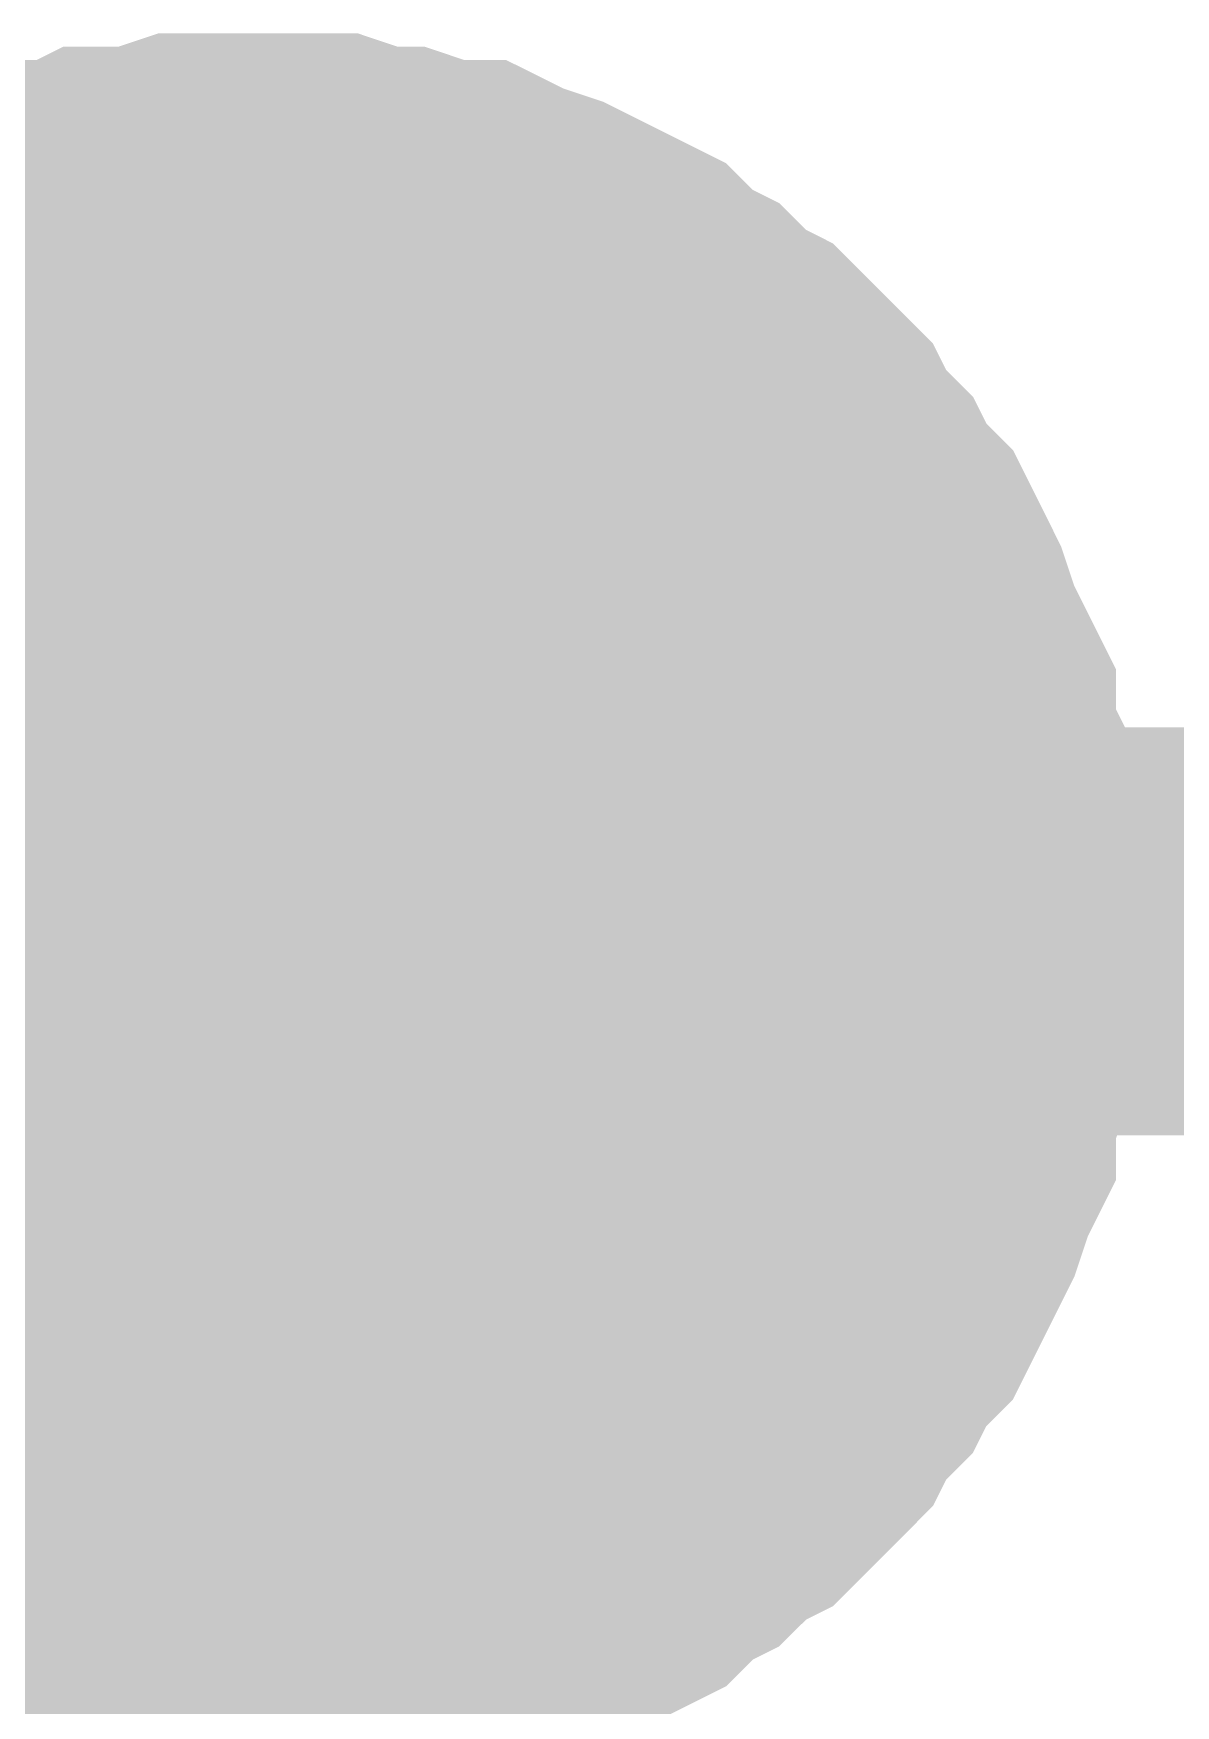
# Model space of a CAD drawing. Header units: inches. Extents: x 0 to 16.9, y 0 to 11.7.
# Drawn here: x 9.59983 to 9.63284, y 8.91978 to 8.96813 of the extents above; entities that cross this region are included whole.
import ezdxf

# ---------------------------------------------------------------- set-up
doc = ezdxf.new("R2010")
doc.units = ezdxf.units.IN
doc.header["$MEASUREMENT"] = 0
doc.layers.add('Sheet', color=255, linetype='Continuous')

msp = doc.modelspace()

# ---------------------------------------------------------------- linework, layer by layer
at = {"layer": 'Sheet'}
for points in [[(9.593591, 8.957596, 0.0118, 0.0118, 0), (9.594363, 8.958368, 0.0118, 0.0118, 0), (9.595134, 8.958753, 0.0118, 0.0118, 0), (9.595906, 8.959525, 0.0118, 0.0118, 0), (9.596677, 8.959911, 0.0118, 0.0118, 0), (9.597449, 8.960297, 0.0118, 0.0118, 0), (9.598606, 8.960683, 0.0118, 0.0118, 0), (9.599378, 8.961069, 0.0118, 0.0118, 0), (9.600149, 8.961454, 0.0118, 0.0118, 0), (9.601306, 8.961454, 0.0118, 0.0118, 0), (9.602078, 8.96184, 0.0118, 0.0118, 0), (9.603235, 8.96184, 0.0118, 0.0118, 0), (9.604392, 8.962226, 0.0118, 0.0118, 0), (9.605164, 8.962226, 0.0118, 0.0118, 0), (9.606321, 8.962226, 0.0118, 0.0118, 0)], [(9.593591, 8.957596, 0.0118, 0.0118, 0), (9.594363, 8.958368, 0.0118, 0.0118, 0), (9.595134, 8.958753, 0.0118, 0.0118, 0), (9.595906, 8.959525, 0.0118, 0.0118, 0), (9.596677, 8.959911, 0.0118, 0.0118, 0), (9.597449, 8.960297, 0.0118, 0.0118, 0), (9.598606, 8.960683, 0.0118, 0.0118, 0), (9.599378, 8.961069, 0.0118, 0.0118, 0), (9.600149, 8.961454, 0.0118, 0.0118, 0), (9.601306, 8.961454, 0.0118, 0.0118, 0), (9.602078, 8.96184, 0.0118, 0.0118, 0), (9.603235, 8.96184, 0.0118, 0.0118, 0), (9.604392, 8.962226, 0.0118, 0.0118, 0), (9.605164, 8.962226, 0.0118, 0.0118, 0), (9.606321, 8.962226, 0.0118, 0.0118, 0)], [(9.593591, 8.957596, 0.0118, 0.0118, 0), (9.594363, 8.958368, 0.0118, 0.0118, 0), (9.595134, 8.958753, 0.0118, 0.0118, 0), (9.595906, 8.959525, 0.0118, 0.0118, 0), (9.596677, 8.959911, 0.0118, 0.0118, 0), (9.597449, 8.960297, 0.0118, 0.0118, 0), (9.598606, 8.960683, 0.0118, 0.0118, 0), (9.599378, 8.961069, 0.0118, 0.0118, 0), (9.600149, 8.961454, 0.0118, 0.0118, 0), (9.601306, 8.961454, 0.0118, 0.0118, 0), (9.602078, 8.96184, 0.0118, 0.0118, 0), (9.603235, 8.96184, 0.0118, 0.0118, 0), (9.604392, 8.962226, 0.0118, 0.0118, 0), (9.605164, 8.962226, 0.0118, 0.0118, 0), (9.606321, 8.962226, 0.0118, 0.0118, 0)], [(9.593591, 8.957596, 0.0118, 0.0118, 0), (9.594363, 8.958368, 0.0118, 0.0118, 0), (9.595134, 8.958753, 0.0118, 0.0118, 0), (9.595906, 8.959525, 0.0118, 0.0118, 0), (9.596677, 8.959911, 0.0118, 0.0118, 0), (9.597449, 8.960297, 0.0118, 0.0118, 0), (9.598606, 8.960683, 0.0118, 0.0118, 0), (9.599378, 8.961069, 0.0118, 0.0118, 0), (9.600149, 8.961454, 0.0118, 0.0118, 0), (9.601306, 8.961454, 0.0118, 0.0118, 0), (9.602078, 8.96184, 0.0118, 0.0118, 0), (9.603235, 8.96184, 0.0118, 0.0118, 0), (9.604392, 8.962226, 0.0118, 0.0118, 0), (9.605164, 8.962226, 0.0118, 0.0118, 0), (9.606321, 8.962226, 0.0118, 0.0118, 0)], [(9.606321, 8.962226, 0.0118, 0.0118, 0), (9.606321, 8.962226, 0.0118, 0.0118, 0)], [(9.606321, 8.962226, 0.0118, 0.0118, 0), (9.607479, 8.962226, 0.0118, 0.0118, 0), (9.60825, 8.962226, 0.0118, 0.0118, 0), (9.609407, 8.96184, 0.0118, 0.0118, 0), (9.610179, 8.96184, 0.0118, 0.0118, 0), (9.611336, 8.961454, 0.0118, 0.0118, 0), (9.612108, 8.961454, 0.0118, 0.0118, 0), (9.612879, 8.961069, 0.0118, 0.0118, 0), (9.614037, 8.960683, 0.0118, 0.0118, 0), (9.614808, 8.960297, 0.0118, 0.0118, 0), (9.61558, 8.959911, 0.0118, 0.0118, 0), (9.616351, 8.959525, 0.0118, 0.0118, 0), (9.617123, 8.958753, 0.0118, 0.0118, 0), (9.617894, 8.958368, 0.0118, 0.0118, 0), (9.618666, 8.957596, 0.0118, 0.0118, 0), (9.619437, 8.95721, 0.0118, 0.0118, 0), (9.620209, 8.956438, 0.0118, 0.0118, 0), (9.62098, 8.955667, 0.0118, 0.0118, 0), (9.621366, 8.954895, 0.0118, 0.0118, 0), (9.622138, 8.954123, 0.0118, 0.0118, 0), (9.622523, 8.953351, 0.0118, 0.0118, 0), (9.623295, 8.95258, 0.0118, 0.0118, 0), (9.623681, 8.951808, 0.0118, 0.0118, 0), (9.624066, 8.951036, 0.0118, 0.0118, 0), (9.624452, 8.949879, 0.0118, 0.0118, 0), (9.624838, 8.949107, 0.0118, 0.0118, 0), (9.625224, 8.948335, 0.0118, 0.0118, 0), (9.625224, 8.947178, 0.0118, 0.0118, 0), (9.62561, 8.946406, 0.0118, 0.0118, 0), (9.62561, 8.945249, 0.0118, 0.0118, 0), (9.625995, 8.944091, 0.0118, 0.0118, 0), (9.625995, 8.943319, 0.0118, 0.0118, 0), (9.625995, 8.942162, 0.0118, 0.0118, 0)], [(9.606321, 8.962226, 0.0118, 0.0118, 0), (9.606321, 8.962226, 0.0118, 0.0118, 0)], [(9.606321, 8.962226, 0.0118, 0.0118, 0), (9.607479, 8.962226, 0.0118, 0.0118, 0), (9.60825, 8.962226, 0.0118, 0.0118, 0), (9.609407, 8.96184, 0.0118, 0.0118, 0), (9.610179, 8.96184, 0.0118, 0.0118, 0), (9.611336, 8.961454, 0.0118, 0.0118, 0), (9.612108, 8.961454, 0.0118, 0.0118, 0), (9.612879, 8.961069, 0.0118, 0.0118, 0), (9.614037, 8.960683, 0.0118, 0.0118, 0), (9.614808, 8.960297, 0.0118, 0.0118, 0), (9.61558, 8.959911, 0.0118, 0.0118, 0), (9.616351, 8.959525, 0.0118, 0.0118, 0), (9.617123, 8.958753, 0.0118, 0.0118, 0), (9.617894, 8.958368, 0.0118, 0.0118, 0), (9.618666, 8.957596, 0.0118, 0.0118, 0), (9.619437, 8.95721, 0.0118, 0.0118, 0), (9.620209, 8.956438, 0.0118, 0.0118, 0), (9.62098, 8.955667, 0.0118, 0.0118, 0), (9.621366, 8.954895, 0.0118, 0.0118, 0), (9.622138, 8.954123, 0.0118, 0.0118, 0), (9.622523, 8.953351, 0.0118, 0.0118, 0), (9.623295, 8.95258, 0.0118, 0.0118, 0), (9.623681, 8.951808, 0.0118, 0.0118, 0), (9.624066, 8.951036, 0.0118, 0.0118, 0), (9.624452, 8.949879, 0.0118, 0.0118, 0), (9.624838, 8.949107, 0.0118, 0.0118, 0), (9.625224, 8.948335, 0.0118, 0.0118, 0), (9.625224, 8.947178, 0.0118, 0.0118, 0), (9.62561, 8.946406, 0.0118, 0.0118, 0), (9.62561, 8.945249, 0.0118, 0.0118, 0), (9.625995, 8.944091, 0.0118, 0.0118, 0), (9.625995, 8.943319, 0.0118, 0.0118, 0), (9.625995, 8.942162, 0.0118, 0.0118, 0)], [(9.606321, 8.962226, 0.0118, 0.0118, 0), (9.606321, 8.962226, 0.0118, 0.0118, 0)], [(9.606321, 8.962226, 0.0118, 0.0118, 0), (9.607479, 8.962226, 0.0118, 0.0118, 0), (9.60825, 8.962226, 0.0118, 0.0118, 0), (9.609407, 8.96184, 0.0118, 0.0118, 0), (9.610179, 8.96184, 0.0118, 0.0118, 0), (9.611336, 8.961454, 0.0118, 0.0118, 0), (9.612108, 8.961454, 0.0118, 0.0118, 0), (9.612879, 8.961069, 0.0118, 0.0118, 0), (9.614037, 8.960683, 0.0118, 0.0118, 0), (9.614808, 8.960297, 0.0118, 0.0118, 0), (9.61558, 8.959911, 0.0118, 0.0118, 0), (9.616351, 8.959525, 0.0118, 0.0118, 0), (9.617123, 8.958753, 0.0118, 0.0118, 0), (9.617894, 8.958368, 0.0118, 0.0118, 0), (9.618666, 8.957596, 0.0118, 0.0118, 0), (9.619437, 8.95721, 0.0118, 0.0118, 0), (9.620209, 8.956438, 0.0118, 0.0118, 0), (9.62098, 8.955667, 0.0118, 0.0118, 0), (9.621366, 8.954895, 0.0118, 0.0118, 0), (9.622138, 8.954123, 0.0118, 0.0118, 0), (9.622523, 8.953351, 0.0118, 0.0118, 0), (9.623295, 8.95258, 0.0118, 0.0118, 0), (9.623681, 8.951808, 0.0118, 0.0118, 0), (9.624066, 8.951036, 0.0118, 0.0118, 0), (9.624452, 8.949879, 0.0118, 0.0118, 0), (9.624838, 8.949107, 0.0118, 0.0118, 0), (9.625224, 8.948335, 0.0118, 0.0118, 0), (9.625224, 8.947178, 0.0118, 0.0118, 0), (9.62561, 8.946406, 0.0118, 0.0118, 0), (9.62561, 8.945249, 0.0118, 0.0118, 0), (9.625995, 8.944091, 0.0118, 0.0118, 0), (9.625995, 8.943319, 0.0118, 0.0118, 0), (9.625995, 8.942162, 0.0118, 0.0118, 0)], [(9.606321, 8.962226, 0.0118, 0.0118, 0), (9.606321, 8.962226, 0.0118, 0.0118, 0)], [(9.606321, 8.962226, 0.0118, 0.0118, 0), (9.607479, 8.962226, 0.0118, 0.0118, 0), (9.60825, 8.962226, 0.0118, 0.0118, 0), (9.609407, 8.96184, 0.0118, 0.0118, 0), (9.610179, 8.96184, 0.0118, 0.0118, 0), (9.611336, 8.961454, 0.0118, 0.0118, 0), (9.612108, 8.961454, 0.0118, 0.0118, 0), (9.612879, 8.961069, 0.0118, 0.0118, 0), (9.614037, 8.960683, 0.0118, 0.0118, 0), (9.614808, 8.960297, 0.0118, 0.0118, 0), (9.61558, 8.959911, 0.0118, 0.0118, 0), (9.616351, 8.959525, 0.0118, 0.0118, 0), (9.617123, 8.958753, 0.0118, 0.0118, 0), (9.617894, 8.958368, 0.0118, 0.0118, 0), (9.618666, 8.957596, 0.0118, 0.0118, 0), (9.619437, 8.95721, 0.0118, 0.0118, 0), (9.620209, 8.956438, 0.0118, 0.0118, 0), (9.62098, 8.955667, 0.0118, 0.0118, 0), (9.621366, 8.954895, 0.0118, 0.0118, 0), (9.622138, 8.954123, 0.0118, 0.0118, 0), (9.622523, 8.953351, 0.0118, 0.0118, 0), (9.623295, 8.95258, 0.0118, 0.0118, 0), (9.623681, 8.951808, 0.0118, 0.0118, 0), (9.624066, 8.951036, 0.0118, 0.0118, 0), (9.624452, 8.949879, 0.0118, 0.0118, 0), (9.624838, 8.949107, 0.0118, 0.0118, 0), (9.625224, 8.948335, 0.0118, 0.0118, 0), (9.625224, 8.947178, 0.0118, 0.0118, 0), (9.62561, 8.946406, 0.0118, 0.0118, 0), (9.62561, 8.945249, 0.0118, 0.0118, 0), (9.625995, 8.944091, 0.0118, 0.0118, 0), (9.625995, 8.943319, 0.0118, 0.0118, 0), (9.625995, 8.942162, 0.0118, 0.0118, 0)], [(9.597449, 8.960297, 0.0039, 0.0039, 0), (9.598606, 8.960683, 0.0039, 0.0039, 0), (9.599378, 8.961069, 0.0039, 0.0039, 0), (9.600149, 8.961454, 0.0039, 0.0039, 0), (9.601306, 8.961454, 0.0039, 0.0039, 0), (9.602078, 8.96184, 0.0039, 0.0039, 0), (9.603235, 8.96184, 0.0039, 0.0039, 0), (9.604392, 8.962226, 0.0039, 0.0039, 0), (9.605164, 8.962226, 0.0039, 0.0039, 0), (9.606321, 8.962226, 0.0039, 0.0039, 0)], [(9.597449, 8.960297, 0.0039, 0.0039, 0), (9.598606, 8.960683, 0.0039, 0.0039, 0), (9.599378, 8.961069, 0.0039, 0.0039, 0), (9.600149, 8.961454, 0.0039, 0.0039, 0), (9.601306, 8.961454, 0.0039, 0.0039, 0), (9.602078, 8.96184, 0.0039, 0.0039, 0), (9.603235, 8.96184, 0.0039, 0.0039, 0), (9.604392, 8.962226, 0.0039, 0.0039, 0), (9.605164, 8.962226, 0.0039, 0.0039, 0), (9.606321, 8.962226, 0.0039, 0.0039, 0)], [(9.597449, 8.960297, 0.0039, 0.0039, 0), (9.598606, 8.960683, 0.0039, 0.0039, 0), (9.599378, 8.961069, 0.0039, 0.0039, 0), (9.600149, 8.961454, 0.0039, 0.0039, 0), (9.601306, 8.961454, 0.0039, 0.0039, 0), (9.602078, 8.96184, 0.0039, 0.0039, 0), (9.603235, 8.96184, 0.0039, 0.0039, 0), (9.604392, 8.962226, 0.0039, 0.0039, 0), (9.605164, 8.962226, 0.0039, 0.0039, 0), (9.606321, 8.962226, 0.0039, 0.0039, 0)], [(9.597449, 8.960297, 0.0039, 0.0039, 0), (9.598606, 8.960683, 0.0039, 0.0039, 0), (9.599378, 8.961069, 0.0039, 0.0039, 0), (9.600149, 8.961454, 0.0039, 0.0039, 0), (9.601306, 8.961454, 0.0039, 0.0039, 0), (9.602078, 8.96184, 0.0039, 0.0039, 0), (9.603235, 8.96184, 0.0039, 0.0039, 0), (9.604392, 8.962226, 0.0039, 0.0039, 0), (9.605164, 8.962226, 0.0039, 0.0039, 0), (9.606321, 8.962226, 0.0039, 0.0039, 0)], [(9.606321, 8.962226, 0.0039, 0.0039, 0), (9.606321, 8.962226, 0.0039, 0.0039, 0)], [(9.606321, 8.962226, 0.0039, 0.0039, 0), (9.607479, 8.962226, 0.0039, 0.0039, 0), (9.60825, 8.962226, 0.0039, 0.0039, 0), (9.609407, 8.96184, 0.0039, 0.0039, 0), (9.610179, 8.96184, 0.0039, 0.0039, 0), (9.611336, 8.961454, 0.0039, 0.0039, 0), (9.612108, 8.961454, 0.0039, 0.0039, 0), (9.612879, 8.961069, 0.0039, 0.0039, 0), (9.614037, 8.960683, 0.0039, 0.0039, 0), (9.614808, 8.960297, 0.0039, 0.0039, 0), (9.61558, 8.959911, 0.0039, 0.0039, 0), (9.616351, 8.959525, 0.0039, 0.0039, 0), (9.617123, 8.958753, 0.0039, 0.0039, 0), (9.617894, 8.958368, 0.0039, 0.0039, 0), (9.618666, 8.957596, 0.0039, 0.0039, 0), (9.619437, 8.95721, 0.0039, 0.0039, 0), (9.620209, 8.956438, 0.0039, 0.0039, 0), (9.62098, 8.955667, 0.0039, 0.0039, 0), (9.621366, 8.954895, 0.0039, 0.0039, 0), (9.622138, 8.954123, 0.0039, 0.0039, 0), (9.622523, 8.953351, 0.0039, 0.0039, 0), (9.623295, 8.95258, 0.0039, 0.0039, 0), (9.623681, 8.951808, 0.0039, 0.0039, 0), (9.624066, 8.951036, 0.0039, 0.0039, 0), (9.624452, 8.949879, 0.0039, 0.0039, 0), (9.624838, 8.949107, 0.0039, 0.0039, 0), (9.625224, 8.948335, 0.0039, 0.0039, 0), (9.625224, 8.947178, 0.0039, 0.0039, 0), (9.62561, 8.946406, 0.0039, 0.0039, 0), (9.62561, 8.945249, 0.0039, 0.0039, 0), (9.625995, 8.944091, 0.0039, 0.0039, 0), (9.625995, 8.943319, 0.0039, 0.0039, 0), (9.625995, 8.942162, 0.0039, 0.0039, 0)], [(9.606321, 8.962226, 0.0039, 0.0039, 0), (9.606321, 8.962226, 0.0039, 0.0039, 0)], [(9.606321, 8.962226, 0.0039, 0.0039, 0), (9.607479, 8.962226, 0.0039, 0.0039, 0), (9.60825, 8.962226, 0.0039, 0.0039, 0), (9.609407, 8.96184, 0.0039, 0.0039, 0), (9.610179, 8.96184, 0.0039, 0.0039, 0), (9.611336, 8.961454, 0.0039, 0.0039, 0), (9.612108, 8.961454, 0.0039, 0.0039, 0), (9.612879, 8.961069, 0.0039, 0.0039, 0), (9.614037, 8.960683, 0.0039, 0.0039, 0), (9.614808, 8.960297, 0.0039, 0.0039, 0), (9.61558, 8.959911, 0.0039, 0.0039, 0), (9.616351, 8.959525, 0.0039, 0.0039, 0), (9.617123, 8.958753, 0.0039, 0.0039, 0), (9.617894, 8.958368, 0.0039, 0.0039, 0), (9.618666, 8.957596, 0.0039, 0.0039, 0), (9.619437, 8.95721, 0.0039, 0.0039, 0), (9.620209, 8.956438, 0.0039, 0.0039, 0), (9.62098, 8.955667, 0.0039, 0.0039, 0), (9.621366, 8.954895, 0.0039, 0.0039, 0), (9.622138, 8.954123, 0.0039, 0.0039, 0), (9.622523, 8.953351, 0.0039, 0.0039, 0), (9.623295, 8.95258, 0.0039, 0.0039, 0), (9.623681, 8.951808, 0.0039, 0.0039, 0), (9.624066, 8.951036, 0.0039, 0.0039, 0), (9.624452, 8.949879, 0.0039, 0.0039, 0), (9.624838, 8.949107, 0.0039, 0.0039, 0), (9.625224, 8.948335, 0.0039, 0.0039, 0), (9.625224, 8.947178, 0.0039, 0.0039, 0), (9.62561, 8.946406, 0.0039, 0.0039, 0), (9.62561, 8.945249, 0.0039, 0.0039, 0), (9.625995, 8.944091, 0.0039, 0.0039, 0), (9.625995, 8.943319, 0.0039, 0.0039, 0), (9.625995, 8.942162, 0.0039, 0.0039, 0)], [(9.606321, 8.962226, 0.0039, 0.0039, 0), (9.606321, 8.962226, 0.0039, 0.0039, 0)], [(9.606321, 8.962226, 0.0039, 0.0039, 0), (9.607479, 8.962226, 0.0039, 0.0039, 0), (9.60825, 8.962226, 0.0039, 0.0039, 0), (9.609407, 8.96184, 0.0039, 0.0039, 0), (9.610179, 8.96184, 0.0039, 0.0039, 0), (9.611336, 8.961454, 0.0039, 0.0039, 0), (9.612108, 8.961454, 0.0039, 0.0039, 0), (9.612879, 8.961069, 0.0039, 0.0039, 0), (9.614037, 8.960683, 0.0039, 0.0039, 0), (9.614808, 8.960297, 0.0039, 0.0039, 0), (9.61558, 8.959911, 0.0039, 0.0039, 0), (9.616351, 8.959525, 0.0039, 0.0039, 0), (9.617123, 8.958753, 0.0039, 0.0039, 0), (9.617894, 8.958368, 0.0039, 0.0039, 0), (9.618666, 8.957596, 0.0039, 0.0039, 0), (9.619437, 8.95721, 0.0039, 0.0039, 0), (9.620209, 8.956438, 0.0039, 0.0039, 0), (9.62098, 8.955667, 0.0039, 0.0039, 0), (9.621366, 8.954895, 0.0039, 0.0039, 0), (9.622138, 8.954123, 0.0039, 0.0039, 0), (9.622523, 8.953351, 0.0039, 0.0039, 0), (9.623295, 8.95258, 0.0039, 0.0039, 0), (9.623681, 8.951808, 0.0039, 0.0039, 0), (9.624066, 8.951036, 0.0039, 0.0039, 0), (9.624452, 8.949879, 0.0039, 0.0039, 0), (9.624838, 8.949107, 0.0039, 0.0039, 0), (9.625224, 8.948335, 0.0039, 0.0039, 0), (9.625224, 8.947178, 0.0039, 0.0039, 0), (9.62561, 8.946406, 0.0039, 0.0039, 0), (9.62561, 8.945249, 0.0039, 0.0039, 0), (9.625995, 8.944091, 0.0039, 0.0039, 0), (9.625995, 8.943319, 0.0039, 0.0039, 0), (9.625995, 8.942162, 0.0039, 0.0039, 0)], [(9.606321, 8.962226, 0.0039, 0.0039, 0), (9.606321, 8.962226, 0.0039, 0.0039, 0)], [(9.606321, 8.962226, 0.0039, 0.0039, 0), (9.607479, 8.962226, 0.0039, 0.0039, 0), (9.60825, 8.962226, 0.0039, 0.0039, 0), (9.609407, 8.96184, 0.0039, 0.0039, 0), (9.610179, 8.96184, 0.0039, 0.0039, 0), (9.611336, 8.961454, 0.0039, 0.0039, 0), (9.612108, 8.961454, 0.0039, 0.0039, 0), (9.612879, 8.961069, 0.0039, 0.0039, 0), (9.614037, 8.960683, 0.0039, 0.0039, 0), (9.614808, 8.960297, 0.0039, 0.0039, 0), (9.61558, 8.959911, 0.0039, 0.0039, 0), (9.616351, 8.959525, 0.0039, 0.0039, 0), (9.617123, 8.958753, 0.0039, 0.0039, 0), (9.617894, 8.958368, 0.0039, 0.0039, 0), (9.618666, 8.957596, 0.0039, 0.0039, 0), (9.619437, 8.95721, 0.0039, 0.0039, 0), (9.620209, 8.956438, 0.0039, 0.0039, 0), (9.62098, 8.955667, 0.0039, 0.0039, 0), (9.621366, 8.954895, 0.0039, 0.0039, 0), (9.622138, 8.954123, 0.0039, 0.0039, 0), (9.622523, 8.953351, 0.0039, 0.0039, 0), (9.623295, 8.95258, 0.0039, 0.0039, 0), (9.623681, 8.951808, 0.0039, 0.0039, 0), (9.624066, 8.951036, 0.0039, 0.0039, 0), (9.624452, 8.949879, 0.0039, 0.0039, 0), (9.624838, 8.949107, 0.0039, 0.0039, 0), (9.625224, 8.948335, 0.0039, 0.0039, 0), (9.625224, 8.947178, 0.0039, 0.0039, 0), (9.62561, 8.946406, 0.0039, 0.0039, 0), (9.62561, 8.945249, 0.0039, 0.0039, 0), (9.625995, 8.944091, 0.0039, 0.0039, 0), (9.625995, 8.943319, 0.0039, 0.0039, 0), (9.625995, 8.942162, 0.0039, 0.0039, 0)], [(9.527625, 8.942162, 0.0118, 0.0118, 0), (9.606321, 8.942162, 0.0118, 0.0118, 0), (9.842409, 8.942162, 0.0118, 0.0118, 0), (10.983888, 8.942162, 0.0118, 0.0118, 0)], [(9.606321, 8.942162, 0.0118, 0.0118, 0), (9.606321, 8.703704, 0.0118, 0.0118, 0)], [(9.625995, 8.942162, 0.0118, 0.0118, 0), (9.625995, 8.941004, 0.0118, 0.0118, 0), (9.625995, 8.940232, 0.0118, 0.0118, 0), (9.62561, 8.939075, 0.0118, 0.0118, 0), (9.62561, 8.938303, 0.0118, 0.0118, 0), (9.625224, 8.937146, 0.0118, 0.0118, 0), (9.625224, 8.936374, 0.0118, 0.0118, 0), (9.624838, 8.935602, 0.0118, 0.0118, 0), (9.624452, 8.934445, 0.0118, 0.0118, 0), (9.624066, 8.933673, 0.0118, 0.0118, 0), (9.623681, 8.932901, 0.0118, 0.0118, 0), (9.623295, 8.932129, 0.0118, 0.0118, 0), (9.622523, 8.931358, 0.0118, 0.0118, 0), (9.622138, 8.930586, 0.0118, 0.0118, 0), (9.621366, 8.929814, 0.0118, 0.0118, 0), (9.62098, 8.929043, 0.0118, 0.0118, 0), (9.620209, 8.928271, 0.0118, 0.0118, 0), (9.619437, 8.927499, 0.0118, 0.0118, 0), (9.618666, 8.927113, 0.0118, 0.0118, 0), (9.617894, 8.926342, 0.0118, 0.0118, 0), (9.617123, 8.925956, 0.0118, 0.0118, 0), (9.616351, 8.925184, 0.0118, 0.0118, 0), (9.61558, 8.924798, 0.0118, 0.0118, 0), (9.614808, 8.924412, 0.0118, 0.0118, 0), (9.614037, 8.924027, 0.0118, 0.0118, 0), (9.612879, 8.923641, 0.0118, 0.0118, 0), (9.612108, 8.923255, 0.0118, 0.0118, 0), (9.611336, 8.923255, 0.0118, 0.0118, 0), (9.610179, 8.922869, 0.0118, 0.0118, 0), (9.609407, 8.922869, 0.0118, 0.0118, 0), (9.60825, 8.922483, 0.0118, 0.0118, 0), (9.607479, 8.922483, 0.0118, 0.0118, 0), (9.606321, 8.922483, 0.0118, 0.0118, 0)], [(9.625995, 8.942162, 0.0118, 0.0118, 0), (9.625995, 8.941004, 0.0118, 0.0118, 0), (9.625995, 8.940232, 0.0118, 0.0118, 0), (9.62561, 8.939075, 0.0118, 0.0118, 0), (9.62561, 8.938303, 0.0118, 0.0118, 0), (9.625224, 8.937146, 0.0118, 0.0118, 0), (9.625224, 8.936374, 0.0118, 0.0118, 0), (9.624838, 8.935602, 0.0118, 0.0118, 0), (9.624452, 8.934445, 0.0118, 0.0118, 0), (9.624066, 8.933673, 0.0118, 0.0118, 0), (9.623681, 8.932901, 0.0118, 0.0118, 0), (9.623295, 8.932129, 0.0118, 0.0118, 0), (9.622523, 8.931358, 0.0118, 0.0118, 0), (9.622138, 8.930586, 0.0118, 0.0118, 0), (9.621366, 8.929814, 0.0118, 0.0118, 0), (9.62098, 8.929043, 0.0118, 0.0118, 0), (9.620209, 8.928271, 0.0118, 0.0118, 0), (9.619437, 8.927499, 0.0118, 0.0118, 0), (9.618666, 8.927113, 0.0118, 0.0118, 0), (9.617894, 8.926342, 0.0118, 0.0118, 0), (9.617123, 8.925956, 0.0118, 0.0118, 0), (9.616351, 8.925184, 0.0118, 0.0118, 0), (9.61558, 8.924798, 0.0118, 0.0118, 0), (9.614808, 8.924412, 0.0118, 0.0118, 0), (9.614037, 8.924027, 0.0118, 0.0118, 0), (9.612879, 8.923641, 0.0118, 0.0118, 0), (9.612108, 8.923255, 0.0118, 0.0118, 0), (9.611336, 8.923255, 0.0118, 0.0118, 0), (9.610179, 8.922869, 0.0118, 0.0118, 0), (9.609407, 8.922869, 0.0118, 0.0118, 0), (9.60825, 8.922483, 0.0118, 0.0118, 0), (9.607479, 8.922483, 0.0118, 0.0118, 0), (9.606321, 8.922483, 0.0118, 0.0118, 0)], [(9.625995, 8.942162, 0.0118, 0.0118, 0), (9.625995, 8.941004, 0.0118, 0.0118, 0), (9.625995, 8.940232, 0.0118, 0.0118, 0), (9.62561, 8.939075, 0.0118, 0.0118, 0), (9.62561, 8.938303, 0.0118, 0.0118, 0), (9.625224, 8.937146, 0.0118, 0.0118, 0), (9.625224, 8.936374, 0.0118, 0.0118, 0), (9.624838, 8.935602, 0.0118, 0.0118, 0), (9.624452, 8.934445, 0.0118, 0.0118, 0), (9.624066, 8.933673, 0.0118, 0.0118, 0), (9.623681, 8.932901, 0.0118, 0.0118, 0), (9.623295, 8.932129, 0.0118, 0.0118, 0), (9.622523, 8.931358, 0.0118, 0.0118, 0), (9.622138, 8.930586, 0.0118, 0.0118, 0), (9.621366, 8.929814, 0.0118, 0.0118, 0), (9.62098, 8.929043, 0.0118, 0.0118, 0), (9.620209, 8.928271, 0.0118, 0.0118, 0), (9.619437, 8.927499, 0.0118, 0.0118, 0), (9.618666, 8.927113, 0.0118, 0.0118, 0), (9.617894, 8.926342, 0.0118, 0.0118, 0), (9.617123, 8.925956, 0.0118, 0.0118, 0), (9.616351, 8.925184, 0.0118, 0.0118, 0), (9.61558, 8.924798, 0.0118, 0.0118, 0), (9.614808, 8.924412, 0.0118, 0.0118, 0), (9.614037, 8.924027, 0.0118, 0.0118, 0), (9.612879, 8.923641, 0.0118, 0.0118, 0), (9.612108, 8.923255, 0.0118, 0.0118, 0), (9.611336, 8.923255, 0.0118, 0.0118, 0), (9.610179, 8.922869, 0.0118, 0.0118, 0), (9.609407, 8.922869, 0.0118, 0.0118, 0), (9.60825, 8.922483, 0.0118, 0.0118, 0), (9.607479, 8.922483, 0.0118, 0.0118, 0), (9.606321, 8.922483, 0.0118, 0.0118, 0)], [(9.625995, 8.942162, 0.0118, 0.0118, 0), (9.625995, 8.941004, 0.0118, 0.0118, 0), (9.625995, 8.940232, 0.0118, 0.0118, 0), (9.62561, 8.939075, 0.0118, 0.0118, 0), (9.62561, 8.938303, 0.0118, 0.0118, 0), (9.625224, 8.937146, 0.0118, 0.0118, 0), (9.625224, 8.936374, 0.0118, 0.0118, 0), (9.624838, 8.935602, 0.0118, 0.0118, 0), (9.624452, 8.934445, 0.0118, 0.0118, 0), (9.624066, 8.933673, 0.0118, 0.0118, 0), (9.623681, 8.932901, 0.0118, 0.0118, 0), (9.623295, 8.932129, 0.0118, 0.0118, 0), (9.622523, 8.931358, 0.0118, 0.0118, 0), (9.622138, 8.930586, 0.0118, 0.0118, 0), (9.621366, 8.929814, 0.0118, 0.0118, 0), (9.62098, 8.929043, 0.0118, 0.0118, 0), (9.620209, 8.928271, 0.0118, 0.0118, 0), (9.619437, 8.927499, 0.0118, 0.0118, 0), (9.618666, 8.927113, 0.0118, 0.0118, 0), (9.617894, 8.926342, 0.0118, 0.0118, 0), (9.617123, 8.925956, 0.0118, 0.0118, 0), (9.616351, 8.925184, 0.0118, 0.0118, 0), (9.61558, 8.924798, 0.0118, 0.0118, 0), (9.614808, 8.924412, 0.0118, 0.0118, 0), (9.614037, 8.924027, 0.0118, 0.0118, 0), (9.612879, 8.923641, 0.0118, 0.0118, 0), (9.612108, 8.923255, 0.0118, 0.0118, 0), (9.611336, 8.923255, 0.0118, 0.0118, 0), (9.610179, 8.922869, 0.0118, 0.0118, 0), (9.609407, 8.922869, 0.0118, 0.0118, 0), (9.60825, 8.922483, 0.0118, 0.0118, 0), (9.607479, 8.922483, 0.0118, 0.0118, 0), (9.606321, 8.922483, 0.0118, 0.0118, 0)], [(9.625995, 8.942162, 0.0118, 0.0118, 0), (9.625995, 8.942162, 0.0118, 0.0118, 0), (9.625995, 8.942162, 0.0118, 0.0118, 0), (9.625995, 8.942162, 0.0118, 0.0118, 0), (9.625995, 8.942162, 0.0118, 0.0118, 0), (9.625995, 8.942162, 0.0118, 0.0118, 0), (9.625995, 8.942162, 0.0118, 0.0118, 0), (9.625995, 8.942162, 0.0118, 0.0118, 0), (9.625995, 8.942162, 0.0118, 0.0118, 0), (9.625995, 8.942162, 0.0118, 0.0118, 0), (9.625995, 8.942162, 0.0118, 0.0118, 0), (9.625995, 8.942162, 0.0118, 0.0118, 0), (9.625995, 8.942162, 0.0118, 0.0118, 0), (9.625995, 8.942162, 0.0118, 0.0118, 0), (9.625995, 8.942162, 0.0118, 0.0118, 0), (9.625995, 8.942162, 0.0118, 0.0118, 0), (9.625995, 8.942162, 0.0118, 0.0118, 0), (9.625995, 8.942162, 0.0118, 0.0118, 0), (9.625995, 8.942162, 0.0118, 0.0118, 0), (9.625995, 8.942162, 0.0118, 0.0118, 0), (9.625995, 8.942162, 0.0118, 0.0118, 0), (9.625995, 8.942162, 0.0118, 0.0118, 0), (9.625995, 8.942162, 0.0118, 0.0118, 0), (9.625995, 8.942162, 0.0118, 0.0118, 0), (9.625995, 8.942162, 0.0118, 0.0118, 0), (9.625995, 8.942162, 0.0118, 0.0118, 0), (9.625995, 8.942162, 0.0118, 0.0118, 0), (9.625995, 8.942162, 0.0118, 0.0118, 0), (9.625995, 8.942162, 0.0118, 0.0118, 0), (9.625995, 8.942162, 0.0118, 0.0118, 0), (9.625995, 8.942162, 0.0118, 0.0118, 0), (9.625995, 8.942162, 0.0118, 0.0118, 0), (9.625995, 8.942162, 0.0118, 0.0118, 0)], [(9.625995, 8.942162, 0.0118, 0.0118, 0), (9.625995, 8.942162, 0.0118, 0.0118, 0)], [(9.625995, 8.942162, 0.0118, 0.0118, 0), (9.625995, 8.942162, 0.0118, 0.0118, 0), (9.625995, 8.942162, 0.0118, 0.0118, 0), (9.625995, 8.942162, 0.0118, 0.0118, 0), (9.625995, 8.942162, 0.0118, 0.0118, 0), (9.625995, 8.942162, 0.0118, 0.0118, 0), (9.625995, 8.942162, 0.0118, 0.0118, 0), (9.625995, 8.942162, 0.0118, 0.0118, 0), (9.625995, 8.942162, 0.0118, 0.0118, 0), (9.625995, 8.942162, 0.0118, 0.0118, 0), (9.625995, 8.942162, 0.0118, 0.0118, 0), (9.625995, 8.942162, 0.0118, 0.0118, 0), (9.625995, 8.942162, 0.0118, 0.0118, 0), (9.625995, 8.942162, 0.0118, 0.0118, 0), (9.625995, 8.942162, 0.0118, 0.0118, 0), (9.625995, 8.942162, 0.0118, 0.0118, 0), (9.625995, 8.942162, 0.0118, 0.0118, 0), (9.625995, 8.942162, 0.0118, 0.0118, 0), (9.625995, 8.942162, 0.0118, 0.0118, 0), (9.625995, 8.942162, 0.0118, 0.0118, 0), (9.625995, 8.942162, 0.0118, 0.0118, 0), (9.625995, 8.942162, 0.0118, 0.0118, 0), (9.625995, 8.942162, 0.0118, 0.0118, 0), (9.625995, 8.942162, 0.0118, 0.0118, 0), (9.625995, 8.942162, 0.0118, 0.0118, 0), (9.625995, 8.942162, 0.0118, 0.0118, 0), (9.625995, 8.942162, 0.0118, 0.0118, 0), (9.625995, 8.942162, 0.0118, 0.0118, 0), (9.625995, 8.942162, 0.0118, 0.0118, 0), (9.625995, 8.942162, 0.0118, 0.0118, 0), (9.625995, 8.942162, 0.0118, 0.0118, 0), (9.625995, 8.942162, 0.0118, 0.0118, 0), (9.625995, 8.942162, 0.0118, 0.0118, 0)], [(9.625995, 8.942162, 0.0118, 0.0118, 0), (9.625995, 8.942162, 0.0118, 0.0118, 0)], [(9.625995, 8.942162, 0.0118, 0.0118, 0), (9.625995, 8.942162, 0.0118, 0.0118, 0), (9.625995, 8.942162, 0.0118, 0.0118, 0), (9.625995, 8.942162, 0.0118, 0.0118, 0), (9.625995, 8.942162, 0.0118, 0.0118, 0), (9.625995, 8.942162, 0.0118, 0.0118, 0), (9.625995, 8.942162, 0.0118, 0.0118, 0), (9.625995, 8.942162, 0.0118, 0.0118, 0), (9.625995, 8.942162, 0.0118, 0.0118, 0), (9.625995, 8.942162, 0.0118, 0.0118, 0), (9.625995, 8.942162, 0.0118, 0.0118, 0), (9.625995, 8.942162, 0.0118, 0.0118, 0), (9.625995, 8.942162, 0.0118, 0.0118, 0), (9.625995, 8.942162, 0.0118, 0.0118, 0), (9.625995, 8.942162, 0.0118, 0.0118, 0), (9.625995, 8.942162, 0.0118, 0.0118, 0), (9.625995, 8.942162, 0.0118, 0.0118, 0), (9.625995, 8.942162, 0.0118, 0.0118, 0), (9.625995, 8.942162, 0.0118, 0.0118, 0), (9.625995, 8.942162, 0.0118, 0.0118, 0), (9.625995, 8.942162, 0.0118, 0.0118, 0), (9.625995, 8.942162, 0.0118, 0.0118, 0), (9.625995, 8.942162, 0.0118, 0.0118, 0), (9.625995, 8.942162, 0.0118, 0.0118, 0), (9.625995, 8.942162, 0.0118, 0.0118, 0), (9.625995, 8.942162, 0.0118, 0.0118, 0), (9.625995, 8.942162, 0.0118, 0.0118, 0), (9.625995, 8.942162, 0.0118, 0.0118, 0), (9.625995, 8.942162, 0.0118, 0.0118, 0), (9.625995, 8.942162, 0.0118, 0.0118, 0), (9.625995, 8.942162, 0.0118, 0.0118, 0), (9.625995, 8.942162, 0.0118, 0.0118, 0), (9.625995, 8.942162, 0.0118, 0.0118, 0)], [(9.625995, 8.942162, 0.0118, 0.0118, 0), (9.625995, 8.942162, 0.0118, 0.0118, 0)], [(9.625995, 8.942162, 0.0118, 0.0118, 0), (9.625995, 8.942162, 0.0118, 0.0118, 0), (9.625995, 8.942162, 0.0118, 0.0118, 0), (9.625995, 8.942162, 0.0118, 0.0118, 0), (9.625995, 8.942162, 0.0118, 0.0118, 0), (9.625995, 8.942162, 0.0118, 0.0118, 0), (9.625995, 8.942162, 0.0118, 0.0118, 0), (9.625995, 8.942162, 0.0118, 0.0118, 0), (9.625995, 8.942162, 0.0118, 0.0118, 0), (9.625995, 8.942162, 0.0118, 0.0118, 0), (9.625995, 8.942162, 0.0118, 0.0118, 0), (9.625995, 8.942162, 0.0118, 0.0118, 0), (9.625995, 8.942162, 0.0118, 0.0118, 0), (9.625995, 8.942162, 0.0118, 0.0118, 0), (9.625995, 8.942162, 0.0118, 0.0118, 0), (9.625995, 8.942162, 0.0118, 0.0118, 0), (9.625995, 8.942162, 0.0118, 0.0118, 0), (9.625995, 8.942162, 0.0118, 0.0118, 0), (9.625995, 8.942162, 0.0118, 0.0118, 0), (9.625995, 8.942162, 0.0118, 0.0118, 0), (9.625995, 8.942162, 0.0118, 0.0118, 0), (9.625995, 8.942162, 0.0118, 0.0118, 0), (9.625995, 8.942162, 0.0118, 0.0118, 0), (9.625995, 8.942162, 0.0118, 0.0118, 0), (9.625995, 8.942162, 0.0118, 0.0118, 0), (9.625995, 8.942162, 0.0118, 0.0118, 0), (9.625995, 8.942162, 0.0118, 0.0118, 0), (9.625995, 8.942162, 0.0118, 0.0118, 0), (9.625995, 8.942162, 0.0118, 0.0118, 0), (9.625995, 8.942162, 0.0118, 0.0118, 0), (9.625995, 8.942162, 0.0118, 0.0118, 0), (9.625995, 8.942162, 0.0118, 0.0118, 0), (9.625995, 8.942162, 0.0118, 0.0118, 0)], [(9.625995, 8.942162, 0.0118, 0.0118, 0), (9.625995, 8.942162, 0.0118, 0.0118, 0)], [(9.625995, 8.942162, 0.0039, 0.0039, 0), (9.625995, 8.941004, 0.0039, 0.0039, 0), (9.625995, 8.940232, 0.0039, 0.0039, 0), (9.62561, 8.939075, 0.0039, 0.0039, 0), (9.62561, 8.938303, 0.0039, 0.0039, 0), (9.625224, 8.937146, 0.0039, 0.0039, 0), (9.625224, 8.936374, 0.0039, 0.0039, 0), (9.624838, 8.935602, 0.0039, 0.0039, 0), (9.624452, 8.934445, 0.0039, 0.0039, 0), (9.624066, 8.933673, 0.0039, 0.0039, 0), (9.623681, 8.932901, 0.0039, 0.0039, 0), (9.623295, 8.932129, 0.0039, 0.0039, 0), (9.622523, 8.931358, 0.0039, 0.0039, 0), (9.622138, 8.930586, 0.0039, 0.0039, 0), (9.621366, 8.929814, 0.0039, 0.0039, 0), (9.62098, 8.929043, 0.0039, 0.0039, 0), (9.620209, 8.928271, 0.0039, 0.0039, 0), (9.619437, 8.927499, 0.0039, 0.0039, 0), (9.618666, 8.927113, 0.0039, 0.0039, 0), (9.617894, 8.926342, 0.0039, 0.0039, 0), (9.617123, 8.925956, 0.0039, 0.0039, 0), (9.616351, 8.925184, 0.0039, 0.0039, 0), (9.61558, 8.924798, 0.0039, 0.0039, 0), (9.614808, 8.924412, 0.0039, 0.0039, 0), (9.614037, 8.924027, 0.0039, 0.0039, 0), (9.612879, 8.923641, 0.0039, 0.0039, 0), (9.612108, 8.923255, 0.0039, 0.0039, 0), (9.611336, 8.923255, 0.0039, 0.0039, 0), (9.610179, 8.922869, 0.0039, 0.0039, 0), (9.609407, 8.922869, 0.0039, 0.0039, 0), (9.60825, 8.922483, 0.0039, 0.0039, 0), (9.607479, 8.922483, 0.0039, 0.0039, 0), (9.606321, 8.922483, 0.0039, 0.0039, 0)], [(9.625995, 8.942162, 0.0039, 0.0039, 0), (9.625995, 8.941004, 0.0039, 0.0039, 0), (9.625995, 8.940232, 0.0039, 0.0039, 0), (9.62561, 8.939075, 0.0039, 0.0039, 0), (9.62561, 8.938303, 0.0039, 0.0039, 0), (9.625224, 8.937146, 0.0039, 0.0039, 0), (9.625224, 8.936374, 0.0039, 0.0039, 0), (9.624838, 8.935602, 0.0039, 0.0039, 0), (9.624452, 8.934445, 0.0039, 0.0039, 0), (9.624066, 8.933673, 0.0039, 0.0039, 0), (9.623681, 8.932901, 0.0039, 0.0039, 0), (9.623295, 8.932129, 0.0039, 0.0039, 0), (9.622523, 8.931358, 0.0039, 0.0039, 0), (9.622138, 8.930586, 0.0039, 0.0039, 0), (9.621366, 8.929814, 0.0039, 0.0039, 0), (9.62098, 8.929043, 0.0039, 0.0039, 0), (9.620209, 8.928271, 0.0039, 0.0039, 0), (9.619437, 8.927499, 0.0039, 0.0039, 0), (9.618666, 8.927113, 0.0039, 0.0039, 0), (9.617894, 8.926342, 0.0039, 0.0039, 0), (9.617123, 8.925956, 0.0039, 0.0039, 0), (9.616351, 8.925184, 0.0039, 0.0039, 0), (9.61558, 8.924798, 0.0039, 0.0039, 0), (9.614808, 8.924412, 0.0039, 0.0039, 0), (9.614037, 8.924027, 0.0039, 0.0039, 0), (9.612879, 8.923641, 0.0039, 0.0039, 0), (9.612108, 8.923255, 0.0039, 0.0039, 0), (9.611336, 8.923255, 0.0039, 0.0039, 0), (9.610179, 8.922869, 0.0039, 0.0039, 0), (9.609407, 8.922869, 0.0039, 0.0039, 0), (9.60825, 8.922483, 0.0039, 0.0039, 0), (9.607479, 8.922483, 0.0039, 0.0039, 0), (9.606321, 8.922483, 0.0039, 0.0039, 0)], [(9.625995, 8.942162, 0.0039, 0.0039, 0), (9.625995, 8.941004, 0.0039, 0.0039, 0), (9.625995, 8.940232, 0.0039, 0.0039, 0), (9.62561, 8.939075, 0.0039, 0.0039, 0), (9.62561, 8.938303, 0.0039, 0.0039, 0), (9.625224, 8.937146, 0.0039, 0.0039, 0), (9.625224, 8.936374, 0.0039, 0.0039, 0), (9.624838, 8.935602, 0.0039, 0.0039, 0), (9.624452, 8.934445, 0.0039, 0.0039, 0), (9.624066, 8.933673, 0.0039, 0.0039, 0), (9.623681, 8.932901, 0.0039, 0.0039, 0), (9.623295, 8.932129, 0.0039, 0.0039, 0), (9.622523, 8.931358, 0.0039, 0.0039, 0), (9.622138, 8.930586, 0.0039, 0.0039, 0), (9.621366, 8.929814, 0.0039, 0.0039, 0), (9.62098, 8.929043, 0.0039, 0.0039, 0), (9.620209, 8.928271, 0.0039, 0.0039, 0), (9.619437, 8.927499, 0.0039, 0.0039, 0), (9.618666, 8.927113, 0.0039, 0.0039, 0), (9.617894, 8.926342, 0.0039, 0.0039, 0), (9.617123, 8.925956, 0.0039, 0.0039, 0), (9.616351, 8.925184, 0.0039, 0.0039, 0), (9.61558, 8.924798, 0.0039, 0.0039, 0), (9.614808, 8.924412, 0.0039, 0.0039, 0), (9.614037, 8.924027, 0.0039, 0.0039, 0), (9.612879, 8.923641, 0.0039, 0.0039, 0), (9.612108, 8.923255, 0.0039, 0.0039, 0), (9.611336, 8.923255, 0.0039, 0.0039, 0), (9.610179, 8.922869, 0.0039, 0.0039, 0), (9.609407, 8.922869, 0.0039, 0.0039, 0), (9.60825, 8.922483, 0.0039, 0.0039, 0), (9.607479, 8.922483, 0.0039, 0.0039, 0), (9.606321, 8.922483, 0.0039, 0.0039, 0)], [(9.625995, 8.942162, 0.0039, 0.0039, 0), (9.625995, 8.941004, 0.0039, 0.0039, 0), (9.625995, 8.940232, 0.0039, 0.0039, 0), (9.62561, 8.939075, 0.0039, 0.0039, 0), (9.62561, 8.938303, 0.0039, 0.0039, 0), (9.625224, 8.937146, 0.0039, 0.0039, 0), (9.625224, 8.936374, 0.0039, 0.0039, 0), (9.624838, 8.935602, 0.0039, 0.0039, 0), (9.624452, 8.934445, 0.0039, 0.0039, 0), (9.624066, 8.933673, 0.0039, 0.0039, 0), (9.623681, 8.932901, 0.0039, 0.0039, 0), (9.623295, 8.932129, 0.0039, 0.0039, 0), (9.622523, 8.931358, 0.0039, 0.0039, 0), (9.622138, 8.930586, 0.0039, 0.0039, 0), (9.621366, 8.929814, 0.0039, 0.0039, 0), (9.62098, 8.929043, 0.0039, 0.0039, 0), (9.620209, 8.928271, 0.0039, 0.0039, 0), (9.619437, 8.927499, 0.0039, 0.0039, 0), (9.618666, 8.927113, 0.0039, 0.0039, 0), (9.617894, 8.926342, 0.0039, 0.0039, 0), (9.617123, 8.925956, 0.0039, 0.0039, 0), (9.616351, 8.925184, 0.0039, 0.0039, 0), (9.61558, 8.924798, 0.0039, 0.0039, 0), (9.614808, 8.924412, 0.0039, 0.0039, 0), (9.614037, 8.924027, 0.0039, 0.0039, 0), (9.612879, 8.923641, 0.0039, 0.0039, 0), (9.612108, 8.923255, 0.0039, 0.0039, 0), (9.611336, 8.923255, 0.0039, 0.0039, 0), (9.610179, 8.922869, 0.0039, 0.0039, 0), (9.609407, 8.922869, 0.0039, 0.0039, 0), (9.60825, 8.922483, 0.0039, 0.0039, 0), (9.607479, 8.922483, 0.0039, 0.0039, 0), (9.606321, 8.922483, 0.0039, 0.0039, 0)], [(9.625995, 8.942162, 0.0039, 0.0039, 0), (9.625995, 8.942162, 0.0039, 0.0039, 0), (9.625995, 8.942162, 0.0039, 0.0039, 0), (9.625995, 8.942162, 0.0039, 0.0039, 0), (9.625995, 8.942162, 0.0039, 0.0039, 0), (9.625995, 8.942162, 0.0039, 0.0039, 0), (9.625995, 8.942162, 0.0039, 0.0039, 0), (9.625995, 8.942162, 0.0039, 0.0039, 0), (9.625995, 8.942162, 0.0039, 0.0039, 0), (9.625995, 8.942162, 0.0039, 0.0039, 0), (9.625995, 8.942162, 0.0039, 0.0039, 0), (9.625995, 8.942162, 0.0039, 0.0039, 0), (9.625995, 8.942162, 0.0039, 0.0039, 0), (9.625995, 8.942162, 0.0039, 0.0039, 0), (9.625995, 8.942162, 0.0039, 0.0039, 0), (9.625995, 8.942162, 0.0039, 0.0039, 0), (9.625995, 8.942162, 0.0039, 0.0039, 0), (9.625995, 8.942162, 0.0039, 0.0039, 0), (9.625995, 8.942162, 0.0039, 0.0039, 0), (9.625995, 8.942162, 0.0039, 0.0039, 0), (9.625995, 8.942162, 0.0039, 0.0039, 0), (9.625995, 8.942162, 0.0039, 0.0039, 0), (9.625995, 8.942162, 0.0039, 0.0039, 0), (9.625995, 8.942162, 0.0039, 0.0039, 0), (9.625995, 8.942162, 0.0039, 0.0039, 0), (9.625995, 8.942162, 0.0039, 0.0039, 0), (9.625995, 8.942162, 0.0039, 0.0039, 0), (9.625995, 8.942162, 0.0039, 0.0039, 0), (9.625995, 8.942162, 0.0039, 0.0039, 0), (9.625995, 8.942162, 0.0039, 0.0039, 0), (9.625995, 8.942162, 0.0039, 0.0039, 0), (9.625995, 8.942162, 0.0039, 0.0039, 0), (9.625995, 8.942162, 0.0039, 0.0039, 0)], [(9.625995, 8.942162, 0.0039, 0.0039, 0), (9.625995, 8.942162, 0.0039, 0.0039, 0)], [(9.625995, 8.942162, 0.0039, 0.0039, 0), (9.625995, 8.942162, 0.0039, 0.0039, 0), (9.625995, 8.942162, 0.0039, 0.0039, 0), (9.625995, 8.942162, 0.0039, 0.0039, 0), (9.625995, 8.942162, 0.0039, 0.0039, 0), (9.625995, 8.942162, 0.0039, 0.0039, 0), (9.625995, 8.942162, 0.0039, 0.0039, 0), (9.625995, 8.942162, 0.0039, 0.0039, 0), (9.625995, 8.942162, 0.0039, 0.0039, 0), (9.625995, 8.942162, 0.0039, 0.0039, 0), (9.625995, 8.942162, 0.0039, 0.0039, 0), (9.625995, 8.942162, 0.0039, 0.0039, 0), (9.625995, 8.942162, 0.0039, 0.0039, 0), (9.625995, 8.942162, 0.0039, 0.0039, 0), (9.625995, 8.942162, 0.0039, 0.0039, 0), (9.625995, 8.942162, 0.0039, 0.0039, 0), (9.625995, 8.942162, 0.0039, 0.0039, 0), (9.625995, 8.942162, 0.0039, 0.0039, 0), (9.625995, 8.942162, 0.0039, 0.0039, 0), (9.625995, 8.942162, 0.0039, 0.0039, 0), (9.625995, 8.942162, 0.0039, 0.0039, 0), (9.625995, 8.942162, 0.0039, 0.0039, 0), (9.625995, 8.942162, 0.0039, 0.0039, 0), (9.625995, 8.942162, 0.0039, 0.0039, 0), (9.625995, 8.942162, 0.0039, 0.0039, 0), (9.625995, 8.942162, 0.0039, 0.0039, 0), (9.625995, 8.942162, 0.0039, 0.0039, 0), (9.625995, 8.942162, 0.0039, 0.0039, 0), (9.625995, 8.942162, 0.0039, 0.0039, 0), (9.625995, 8.942162, 0.0039, 0.0039, 0), (9.625995, 8.942162, 0.0039, 0.0039, 0), (9.625995, 8.942162, 0.0039, 0.0039, 0), (9.625995, 8.942162, 0.0039, 0.0039, 0)], [(9.625995, 8.942162, 0.0039, 0.0039, 0), (9.625995, 8.942162, 0.0039, 0.0039, 0)], [(9.625995, 8.942162, 0.0039, 0.0039, 0), (9.625995, 8.942162, 0.0039, 0.0039, 0), (9.625995, 8.942162, 0.0039, 0.0039, 0), (9.625995, 8.942162, 0.0039, 0.0039, 0), (9.625995, 8.942162, 0.0039, 0.0039, 0), (9.625995, 8.942162, 0.0039, 0.0039, 0), (9.625995, 8.942162, 0.0039, 0.0039, 0), (9.625995, 8.942162, 0.0039, 0.0039, 0), (9.625995, 8.942162, 0.0039, 0.0039, 0), (9.625995, 8.942162, 0.0039, 0.0039, 0), (9.625995, 8.942162, 0.0039, 0.0039, 0), (9.625995, 8.942162, 0.0039, 0.0039, 0), (9.625995, 8.942162, 0.0039, 0.0039, 0), (9.625995, 8.942162, 0.0039, 0.0039, 0), (9.625995, 8.942162, 0.0039, 0.0039, 0), (9.625995, 8.942162, 0.0039, 0.0039, 0), (9.625995, 8.942162, 0.0039, 0.0039, 0), (9.625995, 8.942162, 0.0039, 0.0039, 0), (9.625995, 8.942162, 0.0039, 0.0039, 0), (9.625995, 8.942162, 0.0039, 0.0039, 0), (9.625995, 8.942162, 0.0039, 0.0039, 0), (9.625995, 8.942162, 0.0039, 0.0039, 0), (9.625995, 8.942162, 0.0039, 0.0039, 0), (9.625995, 8.942162, 0.0039, 0.0039, 0), (9.625995, 8.942162, 0.0039, 0.0039, 0), (9.625995, 8.942162, 0.0039, 0.0039, 0), (9.625995, 8.942162, 0.0039, 0.0039, 0), (9.625995, 8.942162, 0.0039, 0.0039, 0), (9.625995, 8.942162, 0.0039, 0.0039, 0), (9.625995, 8.942162, 0.0039, 0.0039, 0), (9.625995, 8.942162, 0.0039, 0.0039, 0), (9.625995, 8.942162, 0.0039, 0.0039, 0), (9.625995, 8.942162, 0.0039, 0.0039, 0)], [(9.625995, 8.942162, 0.0039, 0.0039, 0), (9.625995, 8.942162, 0.0039, 0.0039, 0)], [(9.625995, 8.942162, 0.0039, 0.0039, 0), (9.625995, 8.942162, 0.0039, 0.0039, 0), (9.625995, 8.942162, 0.0039, 0.0039, 0), (9.625995, 8.942162, 0.0039, 0.0039, 0), (9.625995, 8.942162, 0.0039, 0.0039, 0), (9.625995, 8.942162, 0.0039, 0.0039, 0), (9.625995, 8.942162, 0.0039, 0.0039, 0), (9.625995, 8.942162, 0.0039, 0.0039, 0), (9.625995, 8.942162, 0.0039, 0.0039, 0), (9.625995, 8.942162, 0.0039, 0.0039, 0), (9.625995, 8.942162, 0.0039, 0.0039, 0), (9.625995, 8.942162, 0.0039, 0.0039, 0), (9.625995, 8.942162, 0.0039, 0.0039, 0), (9.625995, 8.942162, 0.0039, 0.0039, 0), (9.625995, 8.942162, 0.0039, 0.0039, 0), (9.625995, 8.942162, 0.0039, 0.0039, 0), (9.625995, 8.942162, 0.0039, 0.0039, 0), (9.625995, 8.942162, 0.0039, 0.0039, 0), (9.625995, 8.942162, 0.0039, 0.0039, 0), (9.625995, 8.942162, 0.0039, 0.0039, 0), (9.625995, 8.942162, 0.0039, 0.0039, 0), (9.625995, 8.942162, 0.0039, 0.0039, 0), (9.625995, 8.942162, 0.0039, 0.0039, 0), (9.625995, 8.942162, 0.0039, 0.0039, 0), (9.625995, 8.942162, 0.0039, 0.0039, 0), (9.625995, 8.942162, 0.0039, 0.0039, 0), (9.625995, 8.942162, 0.0039, 0.0039, 0), (9.625995, 8.942162, 0.0039, 0.0039, 0), (9.625995, 8.942162, 0.0039, 0.0039, 0), (9.625995, 8.942162, 0.0039, 0.0039, 0), (9.625995, 8.942162, 0.0039, 0.0039, 0), (9.625995, 8.942162, 0.0039, 0.0039, 0), (9.625995, 8.942162, 0.0039, 0.0039, 0)], [(9.625995, 8.942162, 0.0039, 0.0039, 0), (9.625995, 8.942162, 0.0039, 0.0039, 0)], [(9.606321, 8.922483, 0.0118, 0.0118, 0), (9.605164, 8.922483, 0.0118, 0.0118, 0), (9.604392, 8.922483, 0.0118, 0.0118, 0), (9.603235, 8.922869, 0.0118, 0.0118, 0), (9.602078, 8.922869, 0.0118, 0.0118, 0), (9.601306, 8.923255, 0.0118, 0.0118, 0), (9.600149, 8.923255, 0.0118, 0.0118, 0), (9.599378, 8.923641, 0.0118, 0.0118, 0), (9.598606, 8.924027, 0.0118, 0.0118, 0), (9.597449, 8.924412, 0.0118, 0.0118, 0), (9.596677, 8.924798, 0.0118, 0.0118, 0), (9.595906, 8.925184, 0.0118, 0.0118, 0), (9.595134, 8.925956, 0.0118, 0.0118, 0), (9.594363, 8.926342, 0.0118, 0.0118, 0), (9.593591, 8.927113, 0.0118, 0.0118, 0)], [(9.606321, 8.922483, 0.0118, 0.0118, 0), (9.605164, 8.922483, 0.0118, 0.0118, 0), (9.604392, 8.922483, 0.0118, 0.0118, 0), (9.603235, 8.922869, 0.0118, 0.0118, 0), (9.602078, 8.922869, 0.0118, 0.0118, 0), (9.601306, 8.923255, 0.0118, 0.0118, 0), (9.600149, 8.923255, 0.0118, 0.0118, 0), (9.599378, 8.923641, 0.0118, 0.0118, 0), (9.598606, 8.924027, 0.0118, 0.0118, 0), (9.597449, 8.924412, 0.0118, 0.0118, 0), (9.596677, 8.924798, 0.0118, 0.0118, 0), (9.595906, 8.925184, 0.0118, 0.0118, 0), (9.595134, 8.925956, 0.0118, 0.0118, 0), (9.594363, 8.926342, 0.0118, 0.0118, 0), (9.593591, 8.927113, 0.0118, 0.0118, 0)], [(9.606321, 8.922483, 0.0118, 0.0118, 0), (9.605164, 8.922483, 0.0118, 0.0118, 0), (9.604392, 8.922483, 0.0118, 0.0118, 0), (9.603235, 8.922869, 0.0118, 0.0118, 0), (9.602078, 8.922869, 0.0118, 0.0118, 0), (9.601306, 8.923255, 0.0118, 0.0118, 0), (9.600149, 8.923255, 0.0118, 0.0118, 0), (9.599378, 8.923641, 0.0118, 0.0118, 0), (9.598606, 8.924027, 0.0118, 0.0118, 0), (9.597449, 8.924412, 0.0118, 0.0118, 0), (9.596677, 8.924798, 0.0118, 0.0118, 0), (9.595906, 8.925184, 0.0118, 0.0118, 0), (9.595134, 8.925956, 0.0118, 0.0118, 0), (9.594363, 8.926342, 0.0118, 0.0118, 0), (9.593591, 8.927113, 0.0118, 0.0118, 0)], [(9.606321, 8.922483, 0.0118, 0.0118, 0), (9.605164, 8.922483, 0.0118, 0.0118, 0), (9.604392, 8.922483, 0.0118, 0.0118, 0), (9.603235, 8.922869, 0.0118, 0.0118, 0), (9.602078, 8.922869, 0.0118, 0.0118, 0), (9.601306, 8.923255, 0.0118, 0.0118, 0), (9.600149, 8.923255, 0.0118, 0.0118, 0), (9.599378, 8.923641, 0.0118, 0.0118, 0), (9.598606, 8.924027, 0.0118, 0.0118, 0), (9.597449, 8.924412, 0.0118, 0.0118, 0), (9.596677, 8.924798, 0.0118, 0.0118, 0), (9.595906, 8.925184, 0.0118, 0.0118, 0), (9.595134, 8.925956, 0.0118, 0.0118, 0), (9.594363, 8.926342, 0.0118, 0.0118, 0), (9.593591, 8.927113, 0.0118, 0.0118, 0)], [(9.606321, 8.922483, 0.0039, 0.0039, 0), (9.605164, 8.922483, 0.0039, 0.0039, 0), (9.604392, 8.922483, 0.0039, 0.0039, 0), (9.603235, 8.922869, 0.0039, 0.0039, 0), (9.602078, 8.922869, 0.0039, 0.0039, 0), (9.601306, 8.923255, 0.0039, 0.0039, 0), (9.600149, 8.923255, 0.0039, 0.0039, 0), (9.599378, 8.923641, 0.0039, 0.0039, 0), (9.598606, 8.924027, 0.0039, 0.0039, 0), (9.597449, 8.924412, 0.0039, 0.0039, 0)], [(9.606321, 8.922483, 0.0039, 0.0039, 0), (9.605164, 8.922483, 0.0039, 0.0039, 0), (9.604392, 8.922483, 0.0039, 0.0039, 0), (9.603235, 8.922869, 0.0039, 0.0039, 0), (9.602078, 8.922869, 0.0039, 0.0039, 0), (9.601306, 8.923255, 0.0039, 0.0039, 0), (9.600149, 8.923255, 0.0039, 0.0039, 0), (9.599378, 8.923641, 0.0039, 0.0039, 0), (9.598606, 8.924027, 0.0039, 0.0039, 0), (9.597449, 8.924412, 0.0039, 0.0039, 0)], [(9.606321, 8.922483, 0.0039, 0.0039, 0), (9.605164, 8.922483, 0.0039, 0.0039, 0), (9.604392, 8.922483, 0.0039, 0.0039, 0), (9.603235, 8.922869, 0.0039, 0.0039, 0), (9.602078, 8.922869, 0.0039, 0.0039, 0), (9.601306, 8.923255, 0.0039, 0.0039, 0), (9.600149, 8.923255, 0.0039, 0.0039, 0), (9.599378, 8.923641, 0.0039, 0.0039, 0), (9.598606, 8.924027, 0.0039, 0.0039, 0), (9.597449, 8.924412, 0.0039, 0.0039, 0)], [(9.606321, 8.922483, 0.0039, 0.0039, 0), (9.605164, 8.922483, 0.0039, 0.0039, 0), (9.604392, 8.922483, 0.0039, 0.0039, 0), (9.603235, 8.922869, 0.0039, 0.0039, 0), (9.602078, 8.922869, 0.0039, 0.0039, 0), (9.601306, 8.923255, 0.0039, 0.0039, 0), (9.600149, 8.923255, 0.0039, 0.0039, 0), (9.599378, 8.923641, 0.0039, 0.0039, 0), (9.598606, 8.924027, 0.0039, 0.0039, 0), (9.597449, 8.924412, 0.0039, 0.0039, 0)]]:
    msp.add_lwpolyline(points, format="xyseb", dxfattribs=at)
msp.add_lwpolyline([(9.596304, 8.942525, 0.02, 0.02, 1), (9.616304, 8.942525, 0.02, 0.02, 1)], format="xyseb", close=True, dxfattribs=at)

doc.saveas('drawing.dxf')
